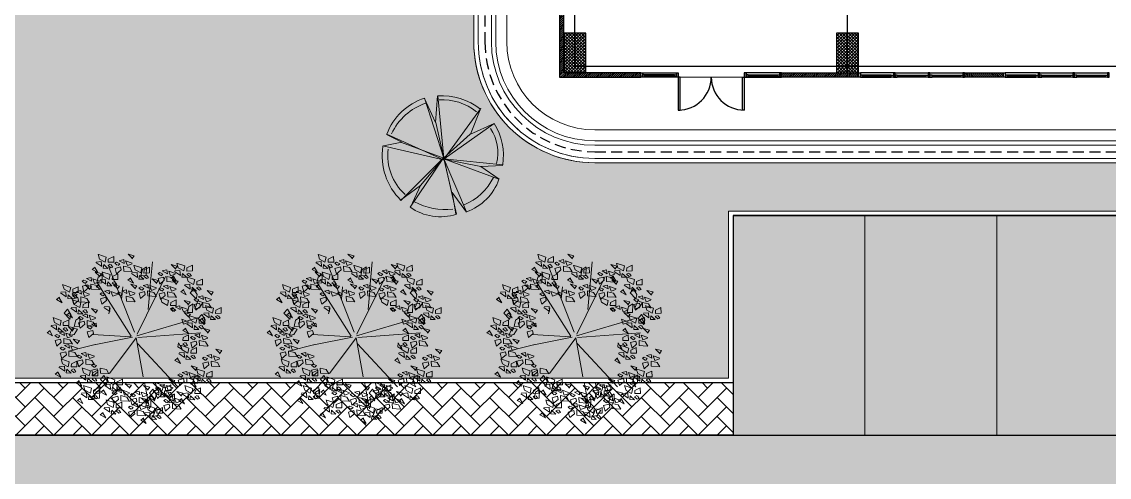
# Model space of a CAD drawing. Header units: inches. Extents: x 0 to 558, y -1 to 295.
# Drawn here: x 280.41 to 305.14, y 124.32 to 134.68 of the extents above; entities that cross this region are included whole.
import ezdxf

# ---------------------------------------------------------------- set-up
doc = ezdxf.new("R2010")
doc.units = ezdxf.units.IN
doc.header["$MEASUREMENT"] = 0
doc.linetypes.add('$0$HIDDEN', pattern=[0.375, 0.25, -0.125])
for name, color, linetype, lineweight in [('ars', 11, 'Continuous', 0), ('ARSIR', 31, 'Continuous', 5), ('ARSIR BETON', 8, 'Continuous', 5), ('DINDING2', 146, 'Continuous', 5), ('KOL', 1, 'Continuous', 30), ('lan', 7, 'Continuous', 15), ('POHON', 98, 'Continuous', 5), ('RUMPUT', 93, 'Continuous', 0), ('SANITAIR', 15, 'Continuous', 9)]:
    doc.layers.add(name, color=color, linetype=linetype, lineweight=lineweight)
doc.layers.add('as', color=1, linetype='Continuous', plot=False)
doc.layers.add('Kusen', color=30, linetype='Continuous')
doc.layers.add('LANTAI', color=57, linetype='Continuous')
pattern_1 = [(86.66969, (37.0798, 226.14725), (-0.5066041, 0.569206), [0.142875, -0.934755]), (41.66969, (37.0798, 226.14725), (-0.5066045, 0.5692064), [0.142875, -0.619125]), (131.66969, (37.0798, 226.14725), (-0.5692064, -0.5066045), [0.142875, -0.619125])]

# ---------------------------------------------------------------- blocks, each defined once
blk = doc.blocks.new('k3')
at = {"layer": 'ars'}
h = blk.add_hatch(dxfattribs=at)
h.set_pattern_fill('_USER', color=256, scale=0.05, angle=45, double=1, pattern_type=0)
h.set_pattern_definition([(45, (0, -5.05), (-0.03535534, 0.03535534), []), (135, (0, -5.05), (-0.03535534, -0.03535534), [])])
h.paths.add_polyline_path([(-0.25, -0.45), (0.25, -0.45), (0.25, 0.45), (-0.25, 0.45)])
at = {"layer": 'KOL'}
blk.add_lwpolyline([(-0.25, -0.45), (0.25, -0.45), (0.25, 0.45), (-0.25, 0.45)], close=True, dxfattribs=at)
blk = doc.blocks.new('BV 241')
at = {"layer": 'Kusen'}
for p, q in [((-0.415, 0), (-1.165, 0)), ((-1.115, 0.1), (-0.465, 0.1)), ((-0.465, 0.06), (-1.115, 0.06)), ((-0.375, 0), (0.375, 0)), ((0.325, 0.1), (-0.325, 0.1)), ((-0.325, 0.06), (0.325, 0.06)), ((1.115, 0.1), (0.465, 0.1)), ((0.465, 0.06), (1.115, 0.06)), ((0.415, 0), (1.165, 0))]:
    blk.add_line(p, q, dxfattribs=at)
for points in [[(-1.205, 0), (-1.165, 0), (-1.165, 0.1), (-1.205, 0.1)], [(-0.375, 0), (-0.415, 0), (-0.415, 0.1), (-0.375, 0.1)], [(0.415, 0), (0.375, 0), (0.375, 0.1), (0.415, 0.1)], [(1.205, 0), (1.165, 0), (1.165, 0.1), (1.205, 0.1)]]:
    blk.add_lwpolyline(points, close=True, dxfattribs=at)
for points in [[(-1.115, 0.0775), (-1.115, 0.06), (-1.165, 0.06), (-1.165, 0.1), (-1.115, 0.1), (-1.115, 0.0825), (-1.125, 0.0825), (-1.125, 0.0775), (-1.115, 0.0775)], [(-0.465, 0.0775), (-0.465, 0.06), (-0.415, 0.06), (-0.415, 0.1), (-0.465, 0.1), (-0.465, 0.0825), (-0.455, 0.0825), (-0.455, 0.0775), (-0.465, 0.0775)], [(-0.325, 0.0775), (-0.325, 0.06), (-0.375, 0.06), (-0.375, 0.1), (-0.325, 0.1), (-0.325, 0.0825), (-0.335, 0.0825), (-0.335, 0.0775), (-0.325, 0.0775)], [(0.325, 0.0775), (0.325, 0.06), (0.375, 0.06), (0.375, 0.1), (0.325, 0.1), (0.325, 0.0825), (0.335, 0.0825), (0.335, 0.0775), (0.325, 0.0775)], [(0.465, 0.0775), (0.465, 0.06), (0.415, 0.06), (0.415, 0.1), (0.465, 0.1), (0.465, 0.0825), (0.455, 0.0825), (0.455, 0.0775), (0.465, 0.0775)], [(1.115, 0.0775), (1.115, 0.06), (1.165, 0.06), (1.165, 0.1), (1.115, 0.1), (1.115, 0.0825), (1.125, 0.0825), (1.125, 0.0775), (1.115, 0.0775)]]:
    blk.add_lwpolyline(points, dxfattribs=at)
at = {"layer": 'Kusen', "color": 141}
for points in [[(-1.125, 0.0775), (-0.455, 0.0775), (-0.455, 0.0825), (-1.125, 0.0825)], [(0.335, 0.0775), (-0.335, 0.0775), (-0.335, 0.0825), (0.335, 0.0825)], [(1.125, 0.0775), (0.455, 0.0775), (0.455, 0.0825), (1.125, 0.0825)]]:
    blk.add_lwpolyline(points, close=True, dxfattribs=at)
blk = doc.blocks.new('DEN-1 BLOK 2')
at = {"layer": 'ars'}
h = blk.add_hatch(dxfattribs=at)
h.set_pattern_fill('ANSI31', color=256, scale=0.25, angle=180, style=0)
h.set_pattern_definition([(225, (-0.35, 48.305), (0.022097087, -0.022097087), [])])
h.paths.add_polyline_path([(1.5, 12.905), (-0.25, 12.905), (-0.25, -0.495), (1.5, -0.495), (1.52, -0.595), (-0.35, -0.595), (-0.35, 13.005), (1.5, 13.005)])
h = blk.add_hatch(dxfattribs=at)
h.set_pattern_fill('ANSI31', color=256, scale=0.25, angle=180, style=0)
h.set_pattern_definition([(225, (-485.678732, 382.109584), (0.0220970869, -0.0220970869), [])])
h.paths.add_polyline_path([(6.45, -0.595), (6.45, -0.495), (4.7, -0.495), (4.7, -0.595)])
h = blk.add_hatch(dxfattribs=at)
h.set_pattern_fill('ANSI31', color=256, scale=0.01, style=0)
h.set_pattern_definition([(315, (-6.06, -0.495), (-0.02245064, -0.02245064), [])])
h.paths.add_polyline_path([(8.86, -0.495), (9.74, -0.495), (9.74, -0.595), (8.86, -0.595)])
at = {"layer": 'as', "linetype": '$0$HIDDEN'}
for p, q in [((-2.05, 16.555), (-2.05, 0.205)), ((0.45, -2.295), (86.35, -2.295))]:
    blk.add_line(p, q, dxfattribs=at)
at = {"layer": 'as'}
for p, q in [((0, -0.345), (0, 15.755)), ((6.2, -0.495), (6.2, 12.755)), ((0, -0.345), (86.8, -0.345))]:
    blk.add_line(p, q, dxfattribs=at)
at = {"layer": 'as', "linetype": '$0$HIDDEN'}
blk.add_arc((0.45, 0.205), 2.5, 180, 270, dxfattribs=at)
at = {"layer": 'KOL'}
for points in [[(1.5, 12.905), (1.5, 13.005), (-0.35, 13.005), (-0.35, -0.595), (1.5, -0.595), (1.5, -0.495), (-0.25, -0.495), (-0.25, 12.905)], [(4.7, -0.495), (6.45, -0.495), (6.45, -0.595), (4.7, -0.595)], [(8.86, -0.495), (9.74, -0.495), (9.74, -0.595), (8.86, -0.595)]]:
    blk.add_lwpolyline(points, close=True, dxfattribs=at)
at = {"layer": 'Kusen'}
for p, q in [((2.26, -0.547), (1.59, -0.547)), ((1.59, -0.587), (2.26, -0.587)), ((3.94, -0.547), (4.61, -0.547)), ((4.61, -0.587), (3.94, -0.587))]:
    blk.add_line(p, q, dxfattribs=at)
for points in [[(1.54, -0.595), (1.5, -0.595), (1.5, -0.495), (1.54, -0.495)], [(1.54, -0.495), (2.31, -0.495), (2.31, -0.595), (1.54, -0.595)], [(2.35, -0.595), (2.31, -0.595), (2.31, -0.495), (2.35, -0.495)], [(2.39, -0.595), (2.35, -0.595), (2.35, -1.345), (2.39, -1.345)], [(3.81, -0.595), (3.85, -0.595), (3.85, -1.345), (3.81, -1.345)], [(3.85, -0.595), (3.89, -0.595), (3.89, -0.495), (3.85, -0.495)], [(4.66, -0.495), (3.89, -0.495), (3.89, -0.595), (4.66, -0.595)], [(4.66, -0.595), (4.7, -0.595), (4.7, -0.495), (4.66, -0.495)]]:
    blk.add_lwpolyline(points, close=True, dxfattribs=at)
for points in [[(1.59, -0.565), (1.59, -0.547), (1.54, -0.547), (1.54, -0.587), (1.59, -0.587), (1.59, -0.57), (1.58, -0.57), (1.58, -0.565), (1.59, -0.565)], [(2.26, -0.565), (2.26, -0.547), (2.31, -0.547), (2.31, -0.587), (2.26, -0.587), (2.26, -0.57), (2.27, -0.57), (2.27, -0.565), (2.26, -0.565)], [(3.94, -0.565), (3.94, -0.547), (3.89, -0.547), (3.89, -0.587), (3.94, -0.587), (3.94, -0.57), (3.93, -0.57), (3.93, -0.565), (3.94, -0.565)], [(4.61, -0.565), (4.61, -0.547), (4.66, -0.547), (4.66, -0.587), (4.61, -0.587), (4.61, -0.57), (4.62, -0.57), (4.62, -0.565), (4.61, -0.565)]]:
    blk.add_lwpolyline(points, dxfattribs=at)
at = {"layer": 'Kusen', "color": 141}
for points in [[(1.58, -0.565), (2.27, -0.565), (2.27, -0.57), (1.58, -0.57)], [(4.62, -0.565), (3.93, -0.565), (3.93, -0.57), (4.62, -0.57)]]:
    blk.add_lwpolyline(points, close=True, dxfattribs=at)
at = {"layer": 'Kusen'}
for centre, start, end in [((2.35, -0.595), 270, 0), ((3.85, -0.595), 180, 270)]:
    blk.add_arc(centre, 0.75, start, end, dxfattribs=at)
at = {"layer": 'lan'}
for p, q in [((-1.55, 12.765), (-1.55, 0.205)), ((2.35, -0.595), (3.85, -0.595)), ((0.45, -1.795), (86.35, -1.795))]:
    blk.add_line(p, q, dxfattribs=at)
blk.add_arc((0.45, 0.205), 2, 180, 270, dxfattribs=at)
blk.add_arc((0.45, 0.205), 2, 180, 270, dxfattribs=at)
at = {"layer": 'SANITAIR'}
for p, q in [((-2.3, 12.765), (-2.3, 0.205)), ((-2.2, 12.765), (-2.2, 0.205)), ((-1.9, 12.765), (-1.9, 0.205)), ((-1.8, 12.765), (-1.8, 0.205)), ((0.45, -2.045), (86.35, -2.045)), ((0.45, -2.145), (86.35, -2.145)), ((0.45, -2.445), (86.35, -2.445)), ((0.45, -2.545), (86.35, -2.545))]:
    blk.add_line(p, q, dxfattribs=at)
for radius in [2.75, 2.65, 2.35, 2.25]:
    blk.add_arc((0.45, 0.205), radius, 180, 270, dxfattribs=at)
at = {"layer": 'KOL', "rotation": 180}
for p in [(0, -0.045), (6.2, -0.045)]:
    blk.add_blockref('k3', p, dxfattribs=at)
at = {"layer": 'Kusen', "xscale": -1, "rotation": 180}
for p in [(7.655, -0.495), (10.945, -0.495)]:
    blk.add_blockref('BV 241', p, dxfattribs=at)
blk = doc.blocks.new('rrety')
for p, q in [((497.8248, 232.6161), (497.8335, 232.64)), ((497.8452, 232.6146), (497.8248, 232.6161)), ((497.8335, 232.64), (497.8515, 232.6484)), ((497.8506, 232.6457), (497.8452, 232.6146)), ((497.8677, 232.6134), (497.8875, 232.619)), ((497.8875, 232.619), (497.8874, 232.5936)), ((498.0767, 232.6219), (498.0965, 232.6275)), ((498.0822, 232.5908), (498.0767, 232.6219)), ((498.0965, 232.6275), (498.0964, 232.6021)), ((497.7802, 232.574), (497.8, 232.5795)), ((497.7857, 232.5429), (497.7802, 232.574)), ((497.8, 232.5795), (497.7999, 232.5541)), ((497.8574, 232.5587), (497.8572, 232.5786)), ((497.8592, 232.5767), (497.8853, 232.5589)), ((497.8733, 232.5824), (497.8677, 232.6134)), ((497.8874, 232.5936), (497.8733, 232.5795)), ((498.0146, 232.5768), (498.0343, 232.5823)), ((498.0201, 232.5457), (498.0146, 232.5768)), ((498.0343, 232.5823), (498.0342, 232.5569)), ((498.0964, 232.6021), (498.0822, 232.588)), ((497.7999, 232.5541), (497.7857, 232.54)), ((497.8755, 232.5409), (497.8574, 232.5587)), ((497.8853, 232.5589), (497.8755, 232.5409)), ((498.0342, 232.5569), (498.0201, 232.5429)), ((498.0607, 232.5474), (498.0605, 232.5674)), ((498.0788, 232.5296), (498.0607, 232.5474)), ((498.0625, 232.5654), (498.0886, 232.5477)), ((498.0886, 232.5477), (498.0788, 232.5296)), ((497.704, 232.4781), (497.7237, 232.4836)), ((497.7237, 232.4836), (497.7236, 232.4582)), ((497.7095, 232.447), (497.704, 232.4781)), ((497.7236, 232.4582), (497.7095, 232.4442)), ((498.2316, 232.3946), (498.2497, 232.403)), ((498.2487, 232.4004), (498.2434, 232.3693)), ((498.2179, 232.3568), (498.2376, 232.3624)), ((498.2234, 232.3257), (498.2179, 232.3568)), ((498.2229, 232.3707), (498.2316, 232.3946)), ((498.2434, 232.3693), (498.2229, 232.3707)), ((498.2376, 232.3624), (498.2375, 232.337)), ((498.2375, 232.337), (498.2234, 232.3229)), ((498.2611, 232.319), (498.2609, 232.3389)), ((498.2793, 232.3012), (498.2611, 232.319)), ((498.263, 232.337), (498.2891, 232.3192)), ((498.2891, 232.3192), (498.2793, 232.3012)), ((498.1134, 232.2834), (498.1133, 232.258)), ((497.7303, 232.2231), (497.7301, 232.243)), ((497.7484, 232.2053), (497.7303, 232.2231)), ((497.7321, 232.2411), (497.7582, 232.2233)), ((497.7582, 232.2233), (497.7484, 232.2053)), ((497.7542, 232.1564), (497.7629, 232.1803)), ((497.7629, 232.1803), (497.7809, 232.1887)), ((497.78, 232.1861), (497.7747, 232.1549)), ((497.7859, 232.2045), (497.8056, 232.2101)), ((497.7914, 232.1734), (497.7859, 232.2045)), ((497.8055, 232.1847), (497.7914, 232.1706)), ((497.8056, 232.2101), (497.8055, 232.1847)), ((497.7747, 232.1549), (497.7542, 232.1564)), ((497.7839, 232.13), (497.7837, 232.15)), ((497.7858, 232.148), (497.8119, 232.1303)), ((498.1671, 232.1678), (498.1868, 232.1734)), ((498.1726, 232.1368), (498.1671, 232.1678)), ((498.1867, 232.148), (498.1726, 232.1339)), ((498.1868, 232.1734), (498.1867, 232.148)), ((497.8021, 232.1122), (497.7839, 232.13)), ((497.8119, 232.1303), (497.8021, 232.1122)), ((498.0005, 232.1002), (498.0202, 232.1057)), ((498.006, 232.0691), (498.0005, 232.1002)), ((498.0202, 232.1057), (498.0201, 232.0803)), ((498.0201, 232.0803), (498.006, 232.0663))]:
    blk.add_line(p, q)
for points in [[(497.8543, 232.6442), (497.8529, 232.6594), (497.8343, 232.6561), (497.8543, 232.6442)], [(497.8859, 232.6614), (497.8953, 232.6733), (497.8709, 232.6805), (497.8867, 232.6641)], [(497.9248, 232.6527), (497.9394, 232.672), (497.9502, 232.652), (497.9301, 232.6412), (497.9248, 232.6527)], [(497.9924, 232.6512), (498.0003, 232.6577), (497.9875, 232.6645), (497.9805, 232.6606), (497.9897, 232.652)], [(498.0181, 232.6583), (498.0167, 232.6735), (497.998, 232.6702), (498.0181, 232.6583)], [(498.0495, 232.6549), (498.03, 232.6489), (498.024, 232.6684), (498.0503, 232.6576)], [(498.0497, 232.6755), (498.0591, 232.6874), (498.0347, 232.6946), (498.0505, 232.6782)], [(498.1513, 232.6388), (498.1607, 232.6507), (498.1364, 232.6579), (498.1521, 232.6415)], [(497.7921, 232.5963), (497.8067, 232.6156), (497.8175, 232.5956), (497.7974, 232.5848), (497.7921, 232.5963)], [(497.8409, 232.6188), (497.8218, 232.6039), (497.8165, 232.626), (497.8387, 232.6312), (497.8409, 232.6188)], [(497.8287, 232.6371), (497.8365, 232.6436), (497.8237, 232.6504), (497.8167, 232.6465), (497.826, 232.6379)], [(497.8823, 232.6095), (497.8509, 232.6129), (497.8511, 232.6334), (497.8755, 232.6262), (497.885, 232.6087)], [(497.8857, 232.6408), (497.8663, 232.6348), (497.8602, 232.6543), (497.8865, 232.6435)], [(497.9135, 232.52), (497.8706, 232.621)], [(497.8824, 232.651), (497.9136, 232.6558), (497.9187, 232.6359), (497.8933, 232.6366), (497.8796, 232.6511)], [(497.8872, 232.6198), (497.9044, 232.6306), (497.9153, 232.6134), (497.8871, 232.617)], [(497.9184, 232.6246), (497.9237, 232.6104), (497.9408, 232.6184), (497.9184, 232.6246)], [(497.9276, 232.6019), (497.9423, 232.6212), (497.953, 232.6012), (497.933, 232.5905), (497.9276, 232.6019)], [(497.9414, 232.6381), (497.9355, 232.6298), (497.9495, 232.6266), (497.9553, 232.6321), (497.9442, 232.638)], [(498.0047, 232.6329), (497.9855, 232.618), (497.9803, 232.6401), (498.0025, 232.6453), (498.0047, 232.6329)], [(498.001, 232.6104), (498.0157, 232.6297), (498.0264, 232.6097), (498.0064, 232.5989), (498.001, 232.6104)], [(498.0461, 232.6236), (498.0147, 232.627), (498.0149, 232.6475), (498.0393, 232.6403), (498.0488, 232.6228)], [(498.0941, 232.6146), (498.1019, 232.6211), (498.0892, 232.6278), (498.0822, 232.624), (498.0914, 232.6154)], [(498.1198, 232.6217), (498.1183, 232.6368), (498.0997, 232.6335), (498.1198, 232.6217)], [(498.1511, 232.6183), (498.1317, 232.6123), (498.1257, 232.6317), (498.1519, 232.621)], [(497.7532, 232.5514), (497.7626, 232.5633), (497.7382, 232.5705), (497.754, 232.5541)], [(497.7497, 232.5946), (497.7809, 232.5994), (497.786, 232.5795), (497.7606, 232.5802), (497.7468, 232.5947)], [(497.7545, 232.5634), (497.7717, 232.5742), (497.7826, 232.557), (497.7544, 232.5606)], [(497.8086, 232.5817), (497.8028, 232.5734), (497.8168, 232.5702), (497.8226, 232.5757), (497.8115, 232.5816)], [(497.8344, 232.5539), (497.8491, 232.5733), (497.8598, 232.5533), (497.8398, 232.5425), (497.8344, 232.5539)], [(497.8718, 232.5655), (497.8812, 232.5774), (497.8568, 232.5846), (497.8726, 232.5682)], [(497.8852, 232.6002), (497.9164, 232.605), (497.9215, 232.5851), (497.8961, 232.5858), (497.8824, 232.6003)], [(497.8923, 232.5999), (497.8863, 232.586), (497.9117, 232.5853), (497.8922, 232.5971)], [(497.89, 232.5691), (497.9073, 232.5799), (497.9181, 232.5627), (497.8899, 232.5662)], [(497.9212, 232.5739), (497.9265, 232.5596), (497.9436, 232.5676), (497.9212, 232.5739)], [(497.9442, 232.5873), (497.9383, 232.579), (497.9523, 232.5758), (497.9581, 232.5813), (497.947, 232.5873)], [(497.9586, 232.6087), (497.9898, 232.6135), (497.9949, 232.5936), (497.9695, 232.5943), (497.9558, 232.6088)], [(497.9634, 232.5775), (497.9807, 232.5883), (497.9915, 232.5711), (497.9634, 232.5747)], [(497.9946, 232.5823), (497.9999, 232.5681), (498.0171, 232.5761), (497.9946, 232.5823)], [(498.0094, 232.561), (498.0172, 232.5675), (498.0045, 232.5742), (497.9974, 232.5704), (498.0067, 232.5618)], [(498.0176, 232.5958), (498.0117, 232.5875), (498.0258, 232.5843), (498.0316, 232.5898), (498.0204, 232.5957)], [(498.035, 232.5681), (498.0336, 232.5832), (498.015, 232.5799), (498.035, 232.5681)], [(498.0664, 232.5647), (498.047, 232.5587), (498.0409, 232.5781), (498.0672, 232.5674)], [(498.0666, 232.5852), (498.076, 232.5971), (498.0517, 232.6044), (498.0674, 232.5879)], [(498.0699, 232.5414), (498.1036, 232.5996)], [(498.1063, 232.5962), (498.0872, 232.5813), (498.082, 232.6035), (498.1041, 232.6087), (498.1063, 232.5962)], [(498.1477, 232.5869), (498.1164, 232.5903), (498.1165, 232.6109), (498.1409, 232.6037), (498.1505, 232.5861)], [(498.1711, 232.5711), (498.1805, 232.583), (498.1561, 232.5903), (498.1719, 232.5738)], [(498.2614, 232.5542), (498.2709, 232.5661), (498.2465, 232.5733), (498.2622, 232.5569)], [(497.6959, 232.5271), (497.7038, 232.5337), (497.691, 232.5404), (497.684, 232.5366), (497.6932, 232.5279)], [(497.7216, 232.5343), (497.7202, 232.5494), (497.7016, 232.5461), (497.7216, 232.5343)], [(497.753, 232.5308), (497.7335, 232.5248), (497.7275, 232.5443), (497.7538, 232.5336)], [(497.7596, 232.5435), (497.7536, 232.5296), (497.779, 232.5289), (497.7595, 232.5407)], [(497.7857, 232.5682), (497.7909, 232.554), (497.8081, 232.562), (497.7857, 232.5682)], [(497.792, 232.5523), (497.8232, 232.5571), (497.8283, 232.5372), (497.8029, 232.5379), (497.7892, 232.5523)], [(497.7968, 232.5211), (497.8141, 232.5319), (497.8249, 232.5147), (497.7968, 232.5183)], [(497.8268, 232.5229), (497.8076, 232.508), (497.8024, 232.5301), (497.8246, 232.5353), (497.8268, 232.5229)], [(497.8145, 232.5412), (497.8224, 232.5478), (497.8096, 232.5545), (497.8026, 232.5507), (497.8118, 232.542)], [(497.8402, 232.5484), (497.8388, 232.5635), (497.8201, 232.5602), (497.8402, 232.5484)], [(497.8682, 232.5136), (497.8368, 232.517), (497.837, 232.5375), (497.8614, 232.5303), (497.8709, 232.5128)], [(497.851, 232.5394), (497.8451, 232.5311), (497.8592, 232.5279), (497.865, 232.5334), (497.8538, 232.5393)], [(497.8716, 232.5449), (497.8521, 232.5389), (497.8461, 232.5584), (497.8724, 232.5477)], [(497.8951, 232.5492), (497.8891, 232.5352), (497.9145, 232.5345), (497.8951, 232.5463)], [(497.9685, 232.5576), (497.9625, 232.5437), (497.9879, 232.543), (497.9685, 232.5548)], [(498.0216, 232.5427), (498.0025, 232.5277), (497.9973, 232.5499), (498.0194, 232.5551), (498.0216, 232.5427)], [(498.063, 232.5333), (498.0317, 232.5367), (498.0318, 232.5573), (498.0562, 232.5501), (498.0657, 232.5325)], [(498.1261, 232.5286), (498.107, 232.5136), (498.1017, 232.5358), (498.1239, 232.541), (498.1261, 232.5286)], [(498.1139, 232.5469), (498.1217, 232.5534), (498.1089, 232.5601), (498.1019, 232.5563), (498.1111, 232.5477)], [(498.1055, 232.5201), (498.1202, 232.5395), (498.1309, 232.5194), (498.1109, 232.5087), (498.1055, 232.5201)], [(498.1395, 232.554), (498.1381, 232.5691), (498.1195, 232.5658), (498.1395, 232.554)], [(498.1675, 232.5192), (498.1361, 232.5226), (498.1363, 232.5432), (498.1607, 232.536), (498.1702, 232.5184)], [(498.1709, 232.5506), (498.1515, 232.5446), (498.1454, 232.564), (498.1717, 232.5533)], [(498.2042, 232.53), (498.212, 232.5365), (498.1993, 232.5432), (498.1923, 232.5394), (498.2015, 232.5308)], [(498.2299, 232.5371), (498.2285, 232.5522), (498.2098, 232.5489), (498.2299, 232.5371)], [(498.2613, 232.5337), (498.2418, 232.5277), (498.2358, 232.5471), (498.2621, 232.5364)], [(497.7082, 232.5088), (497.6891, 232.4939), (497.6838, 232.516), (497.706, 232.5212), (497.7082, 232.5088)], [(497.7221, 232.4752), (497.7315, 232.4872), (497.7072, 232.4944), (497.7229, 232.4779)], [(497.7158, 232.4818), (497.747, 232.4866), (497.7521, 232.4667), (497.7267, 232.4674), (497.713, 232.4818)], [(497.7496, 232.4995), (497.7182, 232.5029), (497.7184, 232.5234), (497.7428, 232.5162), (497.7523, 232.4987)], [(497.7582, 232.4834), (497.7728, 232.5028), (497.7836, 232.4828), (497.7635, 232.472), (497.7582, 232.4834)], [(497.9754, 232.3753), (497.7793, 232.51)], [(497.8019, 232.5012), (497.7959, 232.4873), (497.8213, 232.4866), (497.8019, 232.4984)], [(497.828, 232.5259), (497.8333, 232.5117), (497.8505, 232.5197), (497.828, 232.5259)], [(497.9846, 232.3539), (497.9233, 232.5008)], [(497.9846, 232.3539), (498.0582, 232.5161)], [(498.0631, 232.5184), (498.0943, 232.5232), (498.0994, 232.5033), (498.074, 232.504), (498.0603, 232.5185)], [(498.1221, 232.5056), (498.1162, 232.4972), (498.1302, 232.494), (498.136, 232.4995), (498.1249, 232.5055)], [(498.128, 232.4959), (498.1592, 232.5007), (498.1644, 232.4808), (498.139, 232.4815), (498.1252, 232.4959)], [(498.1705, 232.4975), (498.1851, 232.5169), (498.1959, 232.4969), (498.1758, 232.4861), (498.1705, 232.4975)], [(498.187, 232.483), (498.1811, 232.4747), (498.1952, 232.4715), (498.201, 232.477), (498.1898, 232.4829)], [(498.2165, 232.5116), (498.1973, 232.4967), (498.1921, 232.5188), (498.2142, 232.5241), (498.2165, 232.5116)], [(498.2015, 232.4789), (498.2327, 232.4837), (498.2378, 232.4639), (498.2124, 232.4645), (498.1986, 232.479)], [(498.2579, 232.5023), (498.2265, 232.5057), (498.2267, 232.5263), (498.251, 232.519), (498.2606, 232.5015)], [(498.2439, 232.4806), (498.2585, 232.5), (498.2693, 232.4799), (498.2492, 232.4692), (498.2439, 232.4806)], [(497.6771, 232.4327), (497.658, 232.4177), (497.6528, 232.4399), (497.6749, 232.4451), (497.6771, 232.4327)], [(497.6649, 232.451), (497.6727, 232.4575), (497.66, 232.4642), (497.653, 232.4604), (497.6622, 232.4518)], [(497.6906, 232.4581), (497.6891, 232.4732), (497.6705, 232.4699), (497.6906, 232.4581)], [(497.7185, 232.4234), (497.6872, 232.4268), (497.6873, 232.4473), (497.7117, 232.4401), (497.7213, 232.4226)], [(497.7219, 232.4547), (497.7025, 232.4487), (497.6965, 232.4681), (497.7227, 232.4574)], [(497.7206, 232.4506), (497.7378, 232.4614), (497.7487, 232.4442), (497.7205, 232.4478)], [(497.7518, 232.4554), (497.7571, 232.4412), (497.7742, 232.4492), (497.7518, 232.4554)], [(497.7748, 232.4689), (497.7689, 232.4606), (497.7829, 232.4574), (497.7887, 232.4629), (497.7776, 232.4688)], [(498.1329, 232.4647), (498.1501, 232.4755), (498.1609, 232.4583), (498.1328, 232.4619)], [(498.1403, 232.4159), (498.2384, 232.4649)], [(498.1641, 232.4695), (498.1693, 232.4553), (498.1865, 232.4633), (498.1641, 232.4695)], [(498.2063, 232.4478), (498.2235, 232.4586), (498.2343, 232.4414), (498.2062, 232.445)], [(498.2375, 232.4526), (498.2427, 232.4383), (498.2599, 232.4463), (498.2375, 232.4526)], [(498.2604, 232.4661), (498.2546, 232.4578), (498.2686, 232.4546), (498.2744, 232.4601), (498.2633, 232.466)], [(498.2749, 232.4355), (498.2896, 232.4549), (498.3003, 232.4348), (498.2803, 232.4241), (498.2749, 232.4355)], [(497.6339, 232.3943), (497.6651, 232.3991), (497.6702, 232.3793), (497.6448, 232.3799), (497.6311, 232.3944)], [(497.6763, 232.396), (497.691, 232.4154), (497.7017, 232.3953), (497.6817, 232.3846), (497.6763, 232.396)], [(497.7257, 232.4307), (497.7197, 232.4168), (497.7451, 232.4161), (497.7256, 232.4279)], [(497.804, 232.3963), (497.8134, 232.4082), (497.7891, 232.4154), (497.8048, 232.399)], [(497.9999, 232.3539), (498.144, 232.4182)], [(498.2114, 232.4279), (498.2054, 232.414), (498.2308, 232.4133), (498.2113, 232.4251)], [(498.2325, 232.4338), (498.2637, 232.4386), (498.2688, 232.4187), (498.2434, 232.4194), (498.2297, 232.4339)], [(498.2373, 232.4027), (498.2546, 232.4135), (498.2654, 232.3963), (498.2373, 232.3998)], [(498.2685, 232.4075), (498.2738, 232.3932), (498.291, 232.4012), (498.2685, 232.4075)], [(498.2976, 232.382), (498.2962, 232.3971), (498.2776, 232.3938), (498.2976, 232.382)], [(498.2915, 232.4209), (498.2856, 232.4126), (498.2997, 232.4094), (498.3055, 232.4149), (498.2943, 232.4209)], [(498.3292, 232.3991), (498.3386, 232.411), (498.3143, 232.4182), (498.33, 232.4018)], [(497.6387, 232.3632), (497.6559, 232.374), (497.6668, 232.3568), (497.6386, 232.3604)], [(497.6699, 232.368), (497.6752, 232.3537), (497.6923, 232.3617), (497.6699, 232.368)], [(497.6929, 232.3815), (497.687, 232.3732), (497.701, 232.37), (497.7068, 232.3754), (497.6957, 232.3814)], [(497.759, 232.3537), (497.7399, 232.3388), (497.7347, 232.3609), (497.7568, 232.3661), (497.759, 232.3537)], [(497.7468, 232.372), (497.7546, 232.3785), (497.7419, 232.3853), (497.7348, 232.3814), (497.7441, 232.3728)], [(497.7724, 232.3791), (497.771, 232.3943), (497.7524, 232.391), (497.7724, 232.3791)], [(497.8004, 232.3444), (497.769, 232.3478), (497.7692, 232.3683), (497.7936, 232.3611), (497.8031, 232.3436)], [(497.8038, 232.3757), (497.7844, 232.3697), (497.7783, 232.3892), (497.8046, 232.3784)], [(497.8148, 232.3368), (497.8134, 232.352), (497.7949, 232.3598), (497.8148, 232.3368)], [(498.0061, 232.3539), (498.1593, 232.3784)], [(498.1563, 232.3735), (498.171, 232.3928), (498.1817, 232.3728), (498.1617, 232.362), (498.1563, 232.3735)], [(498.1729, 232.3589), (498.167, 232.3506), (498.1811, 232.3474), (498.1869, 232.3529), (498.1757, 232.3588)], [(498.1987, 232.3453), (498.2133, 232.3646), (498.2241, 232.3446), (498.204, 232.3338), (498.1987, 232.3453)], [(498.2424, 232.3828), (498.2364, 232.3688), (498.2618, 232.3681), (498.2424, 232.38)], [(498.2842, 232.3565), (498.2651, 232.3416), (498.2599, 232.3637), (498.282, 232.3689), (498.2842, 232.3565)], [(498.272, 232.3749), (498.2798, 232.3814), (498.2671, 232.3881), (498.26, 232.3843), (498.2693, 232.3757)], [(498.3256, 232.3472), (498.2943, 232.3506), (498.2944, 232.3711), (498.3188, 232.3639), (498.3283, 232.3464)], [(498.329, 232.3786), (498.3096, 232.3725), (498.3036, 232.392), (498.3298, 232.3813)], [(497.6438, 232.3433), (497.6378, 232.3293), (497.6632, 232.3287), (497.6437, 232.3405)], [(497.6988, 232.3238), (497.73, 232.3286), (497.7352, 232.3088), (497.7098, 232.3094), (497.696, 232.3239)], [(497.9785, 232.3508), (497.7363, 232.2773)], [(497.7413, 232.3255), (497.7559, 232.3449), (497.7667, 232.3248), (497.7466, 232.3141), (497.7413, 232.3255)], [(497.7578, 232.311), (497.7519, 232.3027), (497.766, 232.2995), (497.7718, 232.3049), (497.7606, 232.3109)], [(497.9846, 232.3447), (497.7609, 232.2222)], [(497.8014, 232.3114), (497.7822, 232.2965), (497.777, 232.3186), (497.7992, 232.3238), (497.8014, 232.3114)], [(497.7891, 232.3297), (497.7969, 232.3362), (497.7842, 232.3429), (497.7772, 232.3391), (497.7864, 232.3305)], [(497.9846, 232.3386), (497.9233, 232.0875)], [(497.9969, 232.3324), (498.1532, 232.0998)], [(498.0061, 232.3508), (498.1838, 232.1733)], [(498.1499, 232.3454), (498.1552, 232.3312), (498.1724, 232.3392), (498.1499, 232.3454)], [(498.1563, 232.3436), (498.1875, 232.3484), (498.1926, 232.3285), (498.1672, 232.3292), (498.1535, 232.3437)], [(498.1611, 232.3124), (498.1783, 232.3232), (498.1892, 232.306), (498.161, 232.3096)], [(498.1923, 232.3172), (498.1976, 232.303), (498.2147, 232.311), (498.1923, 232.3172)], [(498.2153, 232.3307), (498.2094, 232.3224), (498.2234, 232.3192), (498.2292, 232.3247), (498.2181, 232.3306)], [(498.2355, 232.2945), (498.2341, 232.3097), (498.2155, 232.3064), (498.2355, 232.2945)], [(498.2671, 232.3117), (498.2765, 232.3236), (498.2521, 232.3308), (498.2679, 232.3144)], [(497.7088, 232.2728), (497.7027, 232.2588), (497.7281, 232.2582), (497.7087, 232.27)], [(497.7037, 232.2927), (497.7209, 232.3035), (497.7317, 232.2863), (497.7036, 232.2899)], [(497.7349, 232.2975), (497.7401, 232.2832), (497.7573, 232.2912), (497.7349, 232.2975)], [(497.7668, 232.2551), (497.7654, 232.2702), (497.7467, 232.2669), (497.7668, 232.2551)], [(497.7982, 232.2516), (497.7787, 232.2456), (497.7727, 232.2651), (497.799, 232.2544)], [(497.7984, 232.2722), (497.8078, 232.2841), (497.7834, 232.2913), (497.7992, 232.2749)], [(498.137, 232.2601), (498.1176, 232.2541), (498.1115, 232.2735), (498.1378, 232.2628)], [(498.1662, 232.2925), (498.1602, 232.2786), (498.1856, 232.2779), (498.1661, 232.2897)], [(498.2221, 232.2691), (498.203, 232.2542), (498.1977, 232.2763), (498.2199, 232.2815), (498.2221, 232.2691)], [(498.2099, 232.2874), (498.2177, 232.2939), (498.2049, 232.3006), (498.1979, 232.2968), (498.2072, 232.2882)], [(498.2635, 232.2598), (498.2321, 232.2632), (498.2323, 232.2837), (498.2567, 232.2765), (498.2662, 232.259)], [(498.2669, 232.2911), (498.2475, 232.2851), (498.2414, 232.3046), (498.2677, 232.2938)], [(498.2439, 232.2578), (498.2585, 232.2772), (498.2693, 232.2571), (498.2492, 232.2464), (498.2439, 232.2578)], [(498.3207, 232.2609), (498.3302, 232.2728), (498.3058, 232.28), (498.3215, 232.2636)], [(497.7419, 232.2186), (497.7513, 232.2305), (497.7269, 232.2377), (497.7427, 232.2213)], [(497.7534, 232.2296), (497.7342, 232.2147), (497.729, 232.2368), (497.7512, 232.242), (497.7534, 232.2296)], [(497.7411, 232.2479), (497.7489, 232.2545), (497.7362, 232.2612), (497.7292, 232.2574), (497.7384, 232.2487)], [(497.7948, 232.2203), (497.7634, 232.2237), (497.7636, 232.2442), (497.788, 232.237), (497.7975, 232.2195)], [(497.7991, 232.2277), (497.7931, 232.2137), (497.8185, 232.213), (497.799, 232.2248)], [(497.794, 232.2476), (497.8112, 232.2584), (497.8221, 232.2412), (497.7939, 232.2447)], [(497.9718, 232.1588), (497.9626, 232.2322)], [(498.1338, 232.2324), (498.1484, 232.2518), (498.1592, 232.2318), (498.1391, 232.221), (498.1338, 232.2324)], [(498.2015, 232.2562), (498.2327, 232.261), (498.2378, 232.2411), (498.2124, 232.2418), (498.1986, 232.2562)], [(498.2063, 232.225), (498.2235, 232.2358), (498.2343, 232.2186), (498.2062, 232.2222)], [(498.2375, 232.2298), (498.2427, 232.2155), (498.2599, 232.2235), (498.2375, 232.2298)], [(498.2758, 232.2183), (498.2566, 232.2034), (498.2514, 232.2255), (498.2735, 232.2308), (498.2758, 232.2183)], [(498.2635, 232.2367), (498.2713, 232.2432), (498.2586, 232.2499), (498.2516, 232.2461), (498.2608, 232.2375)], [(498.2604, 232.2433), (498.2546, 232.235), (498.2686, 232.2318), (498.2744, 232.2373), (498.2633, 232.2432)], [(498.2892, 232.2438), (498.2878, 232.2589), (498.2691, 232.2556), (498.2892, 232.2438)], [(498.3172, 232.209), (498.2858, 232.2124), (498.286, 232.233), (498.3103, 232.2257), (498.3199, 232.2082)], [(498.3206, 232.2404), (498.3011, 232.2344), (498.2951, 232.2538), (498.3214, 232.2431)], [(497.6969, 232.176), (497.6778, 232.1611), (497.6725, 232.1832), (497.6947, 232.1884), (497.6969, 232.176)], [(497.6847, 232.1944), (497.6925, 232.2009), (497.6797, 232.2076), (497.6727, 232.2038), (497.6819, 232.1952)], [(497.7103, 232.2015), (497.7089, 232.2166), (497.6903, 232.2133), (497.7103, 232.2015)], [(497.7383, 232.1667), (497.7069, 232.1701), (497.7071, 232.1907), (497.7315, 232.1834), (497.741, 232.1659)], [(497.7417, 232.1981), (497.7223, 232.1921), (497.7162, 232.2115), (497.7425, 232.2008)], [(497.761, 232.1732), (497.7757, 232.1926), (497.7864, 232.1725), (497.7664, 232.1618), (497.761, 232.1732)], [(497.8104, 232.1797), (497.8044, 232.1658), (497.8298, 232.1651), (497.8103, 232.1769)], [(497.8053, 232.1996), (497.8225, 232.2104), (497.8334, 232.1932), (497.8052, 232.1968)], [(497.8365, 232.2044), (497.8418, 232.1902), (497.8589, 232.1982), (497.8365, 232.2044)], [(497.8595, 232.2179), (497.8536, 232.2096), (497.8676, 232.2064), (497.8734, 232.2119), (497.8623, 232.2178)], [(497.8804, 232.1845), (497.8613, 232.1696), (497.8561, 232.1917), (497.8782, 232.1969), (497.8804, 232.1845)], [(497.8682, 232.2028), (497.876, 232.2093), (497.8633, 232.216), (497.8563, 232.2122), (497.8655, 232.2036)], [(497.9219, 232.1752), (497.8905, 232.1786), (497.8907, 232.1991), (497.915, 232.1919), (497.9246, 232.1744)], [(497.9079, 232.1619), (497.9225, 232.1813), (497.9333, 232.1613), (497.9132, 232.1505), (497.9079, 232.1619)], [(497.9445, 232.1744), (497.9757, 232.1792), (497.9808, 232.1593), (497.9554, 232.16), (497.9417, 232.1744)], [(497.9869, 232.176), (498.0016, 232.1954), (498.0123, 232.1754), (497.9923, 232.1646), (497.9869, 232.176)], [(498.0236, 232.2138), (498.0548, 232.2186), (498.0599, 232.1988), (498.0345, 232.1994), (498.0207, 232.2139)], [(498.0284, 232.1827), (498.0456, 232.1935), (498.0564, 232.1763), (498.0283, 232.1799)], [(498.0596, 232.1875), (498.0648, 232.1732), (498.082, 232.1812), (498.0596, 232.1875)], [(498.076, 232.2139), (498.0821, 232.1649)], [(498.0825, 232.201), (498.0767, 232.1927), (498.0907, 232.1895), (498.0965, 232.195), (498.0854, 232.2009)], [(498.1013, 232.1797), (498.0952, 232.1658), (498.1206, 232.1651), (498.1012, 232.1769)], [(498.0961, 232.1996), (498.1134, 232.2104), (498.1242, 232.1932), (498.0961, 232.1968)], [(498.1273, 232.2044), (498.1326, 232.1902), (498.1498, 232.1982), (498.1273, 232.2044)], [(498.1503, 232.2179), (498.1444, 232.2096), (498.1585, 232.2064), (498.1643, 232.2119), (498.1531, 232.2178)], [(498.1767, 232.1763), (498.1862, 232.1882), (498.1618, 232.1954), (498.1775, 232.179)], [(498.1732, 232.1969), (498.2044, 232.2017), (498.2095, 232.1818), (498.1841, 232.1825), (498.1704, 232.197)], [(498.2114, 232.2051), (498.2054, 232.1912), (498.2308, 232.1905), (498.2113, 232.2023)], [(498.2156, 232.1986), (498.2303, 232.218), (498.241, 232.1979), (498.221, 232.1872), (498.2156, 232.1986)], [(498.2322, 232.1841), (498.2263, 232.1757), (498.2404, 232.1725), (498.2462, 232.178), (498.235, 232.184)], [(497.7186, 232.1715), (497.7498, 232.1763), (497.7549, 232.1565), (497.7295, 232.1571), (497.7158, 232.1716)], [(497.7234, 232.1404), (497.7407, 232.1512), (497.7515, 232.134), (497.7233, 232.1376)], [(497.7546, 232.1452), (497.7599, 232.1309), (497.777, 232.1389), (497.7546, 232.1452)], [(497.7776, 232.1587), (497.7717, 232.1504), (497.7857, 232.1472), (497.7915, 232.1527), (497.7804, 232.1586)], [(497.8407, 232.1227), (497.8501, 232.1346), (497.8258, 232.1418), (497.8415, 232.1254)], [(497.8654, 232.1603), (497.8966, 232.1651), (497.9018, 232.1452), (497.8764, 232.1459), (497.8626, 232.1603)], [(497.8702, 232.1291), (497.8875, 232.1399), (497.8983, 232.1227), (497.8702, 232.1263)], [(497.9015, 232.1339), (497.9067, 232.1197), (497.9239, 232.1277), (497.9015, 232.1339)], [(497.9244, 232.1474), (497.9185, 232.1391), (497.9326, 232.1359), (497.9384, 232.1414), (497.9272, 232.1473)], [(497.9493, 232.1432), (497.9666, 232.154), (497.9774, 232.1368), (497.9492, 232.1404)], [(497.9723, 232.161), (497.9877, 232.0416)], [(497.9805, 232.148), (497.9858, 232.1338), (498.0029, 232.1418), (497.9805, 232.148)], [(498.0035, 232.1615), (497.9976, 232.1532), (498.0116, 232.15), (498.0174, 232.1555), (498.0063, 232.1614)], [(498.0335, 232.1628), (498.0275, 232.1489), (498.0529, 232.1482), (498.0334, 232.16)], [(498.0581, 232.1227), (498.0676, 232.1346), (498.0432, 232.1418), (498.0589, 232.1254)], [(498.1317, 232.1337), (498.1126, 232.1188), (498.1074, 232.1409), (498.1295, 232.1461), (498.1317, 232.1337)], [(498.1195, 232.1521), (498.1273, 232.1586), (498.1146, 232.1653), (498.1076, 232.1615), (498.1168, 232.1529)], [(498.1452, 232.1592), (498.1437, 232.1743), (498.1251, 232.171), (498.1452, 232.1592)], [(498.1732, 232.1244), (498.1418, 232.1278), (498.142, 232.1484), (498.1663, 232.1411), (498.1759, 232.1236)], [(498.1765, 232.1558), (498.1571, 232.1498), (498.1511, 232.1692), (498.1773, 232.1585)], [(498.1831, 232.1459), (498.1771, 232.1319), (498.2025, 232.1312), (498.1831, 232.1431)], [(498.178, 232.1658), (498.1953, 232.1766), (498.2061, 232.1594), (498.178, 232.1629)], [(498.2092, 232.1706), (498.2145, 232.1563), (498.2317, 232.1643), (498.2092, 232.1706)], [(497.7285, 232.1205), (497.7225, 232.1066), (497.7479, 232.1059), (497.7285, 232.1177)], [(497.7957, 232.0801), (497.7766, 232.0652), (497.7714, 232.0874), (497.7935, 232.0926), (497.7957, 232.0801)], [(497.7835, 232.0985), (497.7913, 232.105), (497.7786, 232.1117), (497.7715, 232.1079), (497.7808, 232.0993)], [(497.8091, 232.1056), (497.8077, 232.1207), (497.7891, 232.1174), (497.8091, 232.1056)], [(497.8371, 232.0708), (497.8058, 232.0742), (497.8059, 232.0948), (497.8303, 232.0876), (497.8398, 232.07)], [(497.8405, 232.1022), (497.8211, 232.0962), (497.8151, 232.1156), (497.8413, 232.1049)], [(497.8754, 232.1092), (497.8693, 232.0953), (497.8947, 232.0946), (497.8753, 232.1064)], [(497.8915, 232.0776), (497.901, 232.0895), (497.8766, 232.0967), (497.8923, 232.0803)], [(497.8824, 232.101), (497.9136, 232.1058), (497.9187, 232.086), (497.8933, 232.0866), (497.8796, 232.1011)], [(497.9248, 232.1027), (497.9394, 232.1221), (497.9502, 232.102), (497.9301, 232.0913), (497.9248, 232.1027)], [(497.9544, 232.1233), (497.9484, 232.1094), (497.9738, 232.1087), (497.9543, 232.1205)], [(498.0132, 232.0801), (497.994, 232.0652), (497.9888, 232.0874), (498.0109, 232.0926), (498.0132, 232.0801)], [(498.0009, 232.0985), (498.0087, 232.105), (497.996, 232.1117), (497.989, 232.1079), (497.9982, 232.0993)], [(498.0266, 232.1056), (498.0252, 232.1207), (498.0065, 232.1174), (498.0266, 232.1056)], [(498.0546, 232.0708), (498.0232, 232.0742), (498.0234, 232.0948), (498.0477, 232.0876), (498.0573, 232.07)], [(498.058, 232.1022), (498.0385, 232.0962), (498.0325, 232.1156), (498.0588, 232.1049)], [(498.0603, 232.0982), (498.0915, 232.103), (498.0966, 232.0831), (498.0712, 232.0838), (498.0575, 232.0983)], [(498.1027, 232.0999), (498.1173, 232.1193), (498.1281, 232.0992), (498.108, 232.0885), (498.1027, 232.0999)], [(498.1506, 232.0872), (498.1584, 232.0937), (498.1456, 232.1004), (498.1386, 232.0966), (498.1479, 232.088)], [(498.1762, 232.0943), (498.1748, 232.1094), (498.1562, 232.1061), (498.1762, 232.0943)], [(498.2076, 232.0909), (498.1882, 232.0849), (498.1821, 232.1043), (498.2084, 232.0936)], [(498.2078, 232.1114), (498.2172, 232.1233), (498.1928, 232.1306), (498.2086, 232.1141)], [(497.8466, 232.035), (497.8274, 232.0201), (497.8222, 232.0422), (497.8443, 232.0474), (497.8466, 232.035)], [(497.8343, 232.0533), (497.8421, 232.0599), (497.8294, 232.0666), (497.8224, 232.0628), (497.8316, 232.0542)], [(497.86, 232.0605), (497.8586, 232.0756), (497.8399, 232.0723), (497.86, 232.0605)], [(497.888, 232.0257), (497.8566, 232.0291), (497.8568, 232.0496), (497.8811, 232.0424), (497.8907, 232.0249)], [(497.8914, 232.0571), (497.8719, 232.051), (497.8659, 232.0705), (497.8922, 232.0598)], [(497.8923, 232.05), (497.8863, 232.036), (497.9117, 232.0354), (497.8922, 232.0472)], [(497.8872, 232.0699), (497.9044, 232.0807), (497.9153, 232.0635), (497.8871, 232.0671)], [(497.9184, 232.0747), (497.9237, 232.0604), (497.9408, 232.0684), (497.9184, 232.0747)], [(497.9414, 232.0882), (497.9355, 232.0799), (497.9495, 232.0767), (497.9553, 232.0821), (497.9442, 232.0881)], [(498.0702, 232.0472), (498.0642, 232.0332), (498.0896, 232.0325), (498.0701, 232.0444)], [(498.0651, 232.0671), (498.0823, 232.0779), (498.0932, 232.0607), (498.065, 232.0642)], [(498.0963, 232.0719), (498.1015, 232.0576), (498.1187, 232.0656), (498.0963, 232.0719)], [(498.1192, 232.0853), (498.1134, 232.077), (498.1274, 232.0738), (498.1332, 232.0793), (498.1221, 232.0853)], [(498.1628, 232.0689), (498.1437, 232.0539), (498.1384, 232.0761), (498.1606, 232.0813), (498.1628, 232.0689)], [(498.2042, 232.0595), (498.1728, 232.063), (498.173, 232.0835), (498.1974, 232.0763), (498.2069, 232.0587)]]:
    blk.add_lwpolyline(points)
blk = doc.blocks.new('D00088C')
for p, q in [((-0.0013, -0.0094), (-0.1437, 0.4512)), ((-0.1152, 0.2615), (-0.1398, 0.4513)), ((-0.2342, 0.4212), (-0.1152, 0.2615)), ((-0.2303, 0.4213), (-0.0013, -0.0094)), ((0.2305, 0.3971), (0.0063, 0.0027)), ((0.0063, 0.0027), (0.303, 0.3553)), ((0.2266, 0.397), (0.1472, 0.2403)), ((0.1472, 0.2403), (0.3033, 0.3575)), ((-0.1152, 0.2612), (-0.0014, -0.0054)), ((0.0023, 0.0066), (-0.4996, 0.0423)), ((-0.496, -0.0575), (0.0023, 0.0066)), ((-0.3618, -0.0303), (-0.4945, 0.0417)), ((0.3075, -0.0277), (0.0024, 0.0026)), ((0.4778, 0.0264), (0.0025, -0.0014)), ((0.4784, 0.0248), (0.3087, -0.0294)), ((-0.4961, -0.0535), (-0.3618, -0.0303)), ((-0.3629, -0.0277), (0.0026, -0.0053)), ((0.0026, -0.0053), (-0.2884, -0.4252)), ((-0.192, -0.4744), (0.0026, -0.0053)), ((-0.1451, -0.264), (0.0026, -0.0053)), ((0.1495, -0.2553), (-0.0014, -0.0054)), ((0.3099, -0.3943), (0.0064, -0.0013)), ((0.0064, -0.0013), (0.169, -0.4733)), ((0.3087, -0.0294), (0.4741, -0.089)), ((-0.1457, -0.2629), (-0.2885, -0.4212)), ((-0.1959, -0.4745), (-0.1457, -0.2629))]:
    blk.add_line(p, q)
at = {"flags": 128}
blk.add_lwpolyline([(0.1453, 0.2437), (0.0025, -0.0014), (0.4729, -0.0927, -0.179693), (0.3099, -0.3943), (0.1517, -0.2555), (0.1692, -0.4812)], format="xyb", dxfattribs=at)
for centre, radius, start, end in [((-0.0088, 0.063), 0.411, 54.38421, 109.16738), ((0.0045, -0.0301), 0.5088, 117.48632, 171.44836), ((-0.022, -0.0267), 0.4368, 115.9305, 169.2592), ((-0.018, -0.1342), 0.5445, 67.36302, 101.07982), ((0.0516, 0.0107), 0.4265, 2.11272, 53.88875), ((-0.0182, -0.0451), 0.4539, 8.9188, 50.83842), ((-0.0137, -0.0277), 0.4832, 183.5353, 235.35442), ((0.0103, -0.0052), 0.475, 188.14491, 233.91105), ((0.0637, -0.0721), 0.358, 309.79092, 357.1215), ((-0.013, 0.0189), 0.5247, 250.05801, 290.29527), ((-0.0193, -0.0383), 0.4358, 249.36854, 292.0705)]:
    blk.add_arc(centre, radius, start, end)

msp = doc.modelspace()

# ---------------------------------------------------------------- hatches: boundary and pattern name
at = {"layer": 'ARSIR'}
h = msp.add_hatch(dxfattribs=at)
h.set_pattern_fill('AR-HBONE', color=256, scale=0.1, style=0)
h.set_pattern_definition([(48.3303, (269.9467, 118.0756), (-0.0328619, 0.5647301), [1.2, -0.4]), (138.3303, (270.2126, 118.37438), (-0.0328619, 0.5647301), [1.2, -0.4])])
edge = h.paths.add_edge_path()
edge.add_line((395.42, 171.6524), (394.22, 171.6524))
edge.add_line((394.22, 171.6524), (394.22, 133.2715))
edge.add_arc((380.22, 133.2715), 14, 270, 360, ccw=False)
edge.add_line((380.22, 119.2715), (283.2125, 119.2715))
edge.add_line((283.2125, 119.2715), (283.2125, 118.0715))
edge.add_line((283.2125, 118.0715), (380.22, 118.0715))
edge.add_arc((380.22, 133.2715), 15.2, 270, 360)
edge.add_line((395.42, 133.2715), (395.42, 171.6524))
h = msp.add_hatch(dxfattribs=at)
h.set_pattern_fill('HEX', color=256, scale=0.05, style=0)
h.set_pattern_definition([(0, (146.7698, 226.14725), (0, 0.274963), [0.15875, -0.3175]), (120, (146.7698, 226.14725), (-0.23812494, -0.1374815), [0.15875, -0.3175]), (60, (146.92855, 226.14725), (-0.23812494, 0.1374815), [0.15875, -0.3175])])
h.paths.add_polyline_path([(337.5373, 128.9715), (337.5373, 125.2715), (370.1722, 125.2715), (370.1722, 130.2715), (340.1722, 130.2715), (340.1722, 131.4715), (332.5823, 131.4715), (332.5823, 130.2715), (296.5823, 130.2715), (296.5823, 125.2715), (335.2373, 125.2715), (335.2373, 128.9715)])
h = msp.add_hatch(dxfattribs=at)
h.set_pattern_fill('AR-HBONE', color=256, scale=0.003, style=0)
h.set_pattern_definition([(45, (114.7456, -0.16863), (4e-17, 0.4310523), [0.9144, -0.3048]), (135, (114.9611, 0.0469), (4e-17, 0.4310523), [0.9144, -0.3048])])
h.paths.add_polyline_path([(296.5823, 125.2715), (262.4822, 125.2715), (262.4822, 126.4716), (296.5823, 126.4716)])
at = {"layer": 'ARSIR BETON'}
h = msp.add_hatch(dxfattribs=at)
h.set_pattern_fill('AR-HBONE', color=256, scale=0.004, style=0)
h.set_pattern_definition([(45, (37.0798, 226.14725), (6e-17, 0.5747364), [1.2192, -0.4064]), (135, (37.36716, 226.4346), (6e-17, 0.5747364), [1.2192, -0.4064])])
edge = h.paths.add_edge_path()
edge.add_arc((191.2828, 190.0679), 14, 90, 180)
edge.add_line((177.2828, 190.0679), (177.2828, 133.2715))
edge.add_arc((191.2827, 133.2715), 14, 179.99992, 263.11919)
edge.add_line((189.6055, 119.3724), (189.6055, 112.3227))
edge.add_line((189.6055, 112.3227), (189.7055, 112.3227))
edge.add_line((189.7055, 112.3227), (189.7055, 112.2227))
edge.add_line((189.7055, 112.2227), (201.7055, 112.2227))
edge.add_line((201.7055, 112.2227), (201.7055, 119.2715))
edge.add_line((201.7055, 119.2715), (380.22, 119.2715))
edge.add_arc((380.22, 133.2715), 14, 270, 360)
edge.add_line((394.22, 133.2715), (394.22, 186.8365))
edge.add_arc((380.07, 186.8365), 14.15, 0.00002, 89.99998)
edge.add_line((380.07, 200.9865), (288.3873, 200.9865))
edge.add_arc((288.3873, 203.9865), 3, 180, 270, ccw=False)
edge.add_line((285.3873, 203.9865), (285.3986, 204.9823))
edge.add_line((285.3986, 204.9823), (271.3873, 205.1475))
edge.add_line((271.3873, 205.1475), (271.3873, 204.9086))
edge.add_arc((270.5466, 204.9086), 0.8408, 270, 359.99999, ccw=False)
edge.add_line((270.5466, 204.0679), (191.2828, 204.0679))
edge = h.paths.add_edge_path()
edge.add_line((191.2672, 197.9562), (265.7566, 197.9585))
edge.add_arc((265.7568, 189.203), 8.7555, 41.343, 90.00169, ccw=False)
edge.add_line((272.3302, 194.9865), (332.5823, 194.9865))
edge.add_line((332.5823, 194.9865), (332.5823, 191.8715))
edge.add_line((332.5823, 191.8715), (340.1822, 191.8715))
edge.add_line((340.1822, 191.8715), (340.1822, 194.9865))
edge.add_line((340.1822, 194.9865), (380.07, 194.9865))
edge.add_arc((380.07, 186.8365), 8.15, 0, 90, ccw=False)
edge.add_line((388.22, 186.8365), (388.22, 163.1715))
edge.add_line((388.22, 163.1715), (388.22, 157.7117))
edge.add_line((388.22, 157.7117), (388.22, 133.2715))
edge.add_arc((380.22, 133.2715), 8, -90, 0, ccw=False)
edge.add_line((380.22, 125.2715), (191.2828, 125.2715))
edge.add_arc((191.185, 133.1732), 7.9023, 180.12317, 270.70845, ccw=False)
edge.add_line((183.2828, 133.1562), (183.2675, 189.9541))
edge.add_arc((191.2675, 189.9563), 8, 90.00169, 180.01541, ccw=False)
at = {"layer": 'RUMPUT'}
h = msp.add_hatch(dxfattribs=at)
h.set_pattern_fill('GRASS', color=256, scale=0.03, angle=356.66969, style=0)
h.set_pattern_definition(pattern_1)
edge = h.paths.add_edge_path()
edge.add_line((394.22, 171.6524), (402.698, 171.6524))
edge.add_line((402.698, 171.6524), (406.8633, 171.9326))
edge.add_line((406.8633, 171.9326), (407.1349, 173.6574))
edge.add_line((407.1349, 173.6574), (416.4205, 172.1948))
edge.add_line((416.4205, 172.1948), (417.0895, 176.4425))
edge.add_line((417.0895, 176.4425), (434.0908, 173.7645))
edge.add_line((434.0908, 173.7645), (442.2259, 174.3118))
edge.add_line((442.2259, 174.3118), (445.141, 192.7643))
edge.add_line((445.141, 192.7643), (418.5729, 196.9616))
edge.add_line((418.5729, 196.9616), (402.3997, 199.5091))
edge.add_line((402.3997, 199.5091), (401.9329, 196.5456))
edge.add_line((401.9329, 196.5456), (390.18, 198.3869))
edge.add_arc((380.07, 186.8365), 15.35, 48.80437, 90)
edge.add_line((380.07, 202.1865), (288.3873, 202.1865))
edge.add_arc((288.3873, 203.9865), 1.8, 180, 270, ccw=False)
edge.add_line((286.5873, 203.9865), (286.5873, 204.7646))
edge.add_line((286.5873, 204.7646), (489.7232, 202.4653))
edge.add_line((489.7232, 202.4653), (489.009, 190.7748))
edge.add_line((489.009, 190.7748), (447.5074, 192.7549))
edge.add_line((447.5074, 192.7549), (448.3956, 174.0667))
edge.add_line((448.3956, 174.0667), (421.3302, 172.0652))
edge.add_line((421.3302, 172.0652), (401.0645, 170.836))
edge.add_line((401.0645, 170.836), (400.9341, 157.9843))
edge.add_line((400.9341, 157.9843), (400.8036, 145.1327))
edge.add_line((400.8036, 145.1327), (400.9017, 135.2859))
edge.add_line((400.9017, 135.2859), (401.5003, 132.6794))
edge.add_line((401.5003, 132.6794), (401.2595, 116.478))
edge.add_line((401.2595, 116.478), (378.6535, 115.7086))
edge.add_line((378.6535, 115.7086), (368.9216, 115.7377))
edge.add_line((368.9216, 115.7377), (346.0892, 112.9076))
edge.add_line((346.0892, 112.9076), (341.1309, 112.1001))
edge.add_line((341.1309, 112.1001), (333.7244, 111.8362))
edge.add_line((333.7244, 111.8362), (331.0738, 112.2718))
edge.add_line((331.0738, 112.2718), (324.3803, 115.2754))
edge.add_line((324.3803, 115.2754), (321.6092, 115.9684))
edge.add_line((321.6092, 115.9684), (289.1333, 113.6571))
edge.add_line((289.1333, 113.6571), (289.1333, 118.0715))
edge.add_line((289.1333, 118.0715), (380.22, 118.0715))
edge.add_arc((380.22, 133.2715), 15.2, 270, 360)
edge.add_line((395.42, 133.2715), (395.42, 171.6524))
h = msp.add_hatch(dxfattribs=at)
h.set_pattern_fill('GRASS', color=256, scale=0.03, angle=356.66969, style=0)
h.set_pattern_definition(pattern_1)
edge = h.paths.add_edge_path()
edge.add_line((296.4823, 126.5716), (296.4823, 130.3681))
edge.add_line((296.4823, 130.3681), (332.4823, 130.3681))
edge.add_line((332.4823, 130.3681), (332.4823, 131.4715))
edge.add_line((332.4823, 131.4715), (293.4373, 131.4715))
edge.add_arc((293.4373, 134.2215), 2.75, 180, 270, ccw=False)
edge.add_line((290.6873, 134.2215), (290.6873, 146.8315))
edge.add_line((290.6873, 146.8315), (266.1873, 146.8315))
edge.add_line((266.1873, 146.8315), (266.1873, 134.2215))
edge.add_arc((263.4373, 134.2215), 2.75, 270, 360, ccw=False)
edge.add_line((263.4373, 131.4715), (230.5822, 131.4715))
edge.add_line((230.5822, 131.4715), (230.5822, 125.7715))
edge.add_arc((230.9822, 125.7715), 0.4, 180, 270)
edge.add_line((230.9822, 125.3715), (231.9822, 125.3715))
edge.add_arc((231.9822, 125.7715), 0.4, 270, 360)
edge.add_line((232.3822, 125.7715), (232.3822, 130.3715))
edge.add_line((232.3822, 130.3715), (262.5822, 130.3715))
edge.add_line((262.5822, 130.3715), (262.5822, 126.5716))
edge.add_line((262.5822, 126.5716), (296.4823, 126.5716))
h.paths.add_polyline_path([(284.185, 144.4992), (284.1822, 144.4607), (288.6128, 144.1071), (288.6032, 144.0035), (288.5816, 143.7583), (288.5544, 143.513), (288.5161, 143.2733), (288.4781, 143.0337), (288.4345, 142.794), (288.3799, 142.5596), (288.3255, 142.3255), (288.1946, 141.8677), (288.1238, 141.6389), (288.0423, 141.4156), (287.9604, 141.1978), (287.8734, 140.9742), (287.7807, 140.7617), (287.6825, 140.5495), (287.579, 140.337), (287.4755, 140.1298), (287.3613, 139.9229), (287.2467, 139.7212), (287.1268, 139.5198), (287.0018, 139.3237), (286.8708, 139.1328), (286.7346, 138.9422), (286.5984, 138.7569), (286.4569, 138.5772), (286.3096, 138.3974), (286.1626, 138.2177), (286.0048, 138.0487), (285.8466, 137.8798), (285.6888, 137.7111), (285.5199, 137.553), (285.3509, 137.3952), (285.182, 137.2426), (285.0022, 137.09), (284.8225, 136.9483), (284.6427, 136.8068), (284.4574, 136.665), (284.2668, 136.5344), (284.076, 136.4034), (283.8798, 136.2783), (283.6785, 136.1585), (283.4768, 136.0439), (283.2754, 135.9349), (283.0682, 135.8262), (282.8557, 135.728), (282.6432, 135.6301), (282.431, 135.5374), (282.2129, 135.4503), (281.9949, 135.3685), (281.7716, 135.2922), (281.5483, 135.2159), (281.3194, 135.1504), (281.0905, 135.0905), (280.862, 135.0306), (280.6276, 134.9818), (280.3934, 134.9379), (280.159, 134.8944), (279.9194, 134.8619), (279.6797, 134.8292), (279.4344, 134.8073), (279.1948, 134.7909), (278.9495, 134.7801), (278.7046, 134.7745), (278.5792, 134.7745), (278.4483, 134.7745), (278.187, 134.7801), (277.9309, 134.7909), (277.6749, 134.8128), (277.4241, 134.84), (277.1736, 134.8672), (276.9231, 134.9055), (276.6723, 134.9543), (276.4271, 135.0034), (276.1822, 135.0581), (275.9425, 135.1232), (275.7025, 135.1887), (275.4684, 135.2594), (275.2343, 135.3413), (275.0054, 135.4284), (274.7766, 135.5155), (274.5477, 135.6137), (274.3244, 135.7116), (274.1064, 135.8206), (273.8886, 135.9296), (273.6761, 136.0439), (273.4636, 136.1638), (273.2567, 136.2947), (273.055, 136.4254), (272.8533, 136.5616), (272.6572, 136.6978), (272.4611, 136.8448), (272.2705, 136.9918), (272.0852, 137.1499), (271.9054, 137.3078), (271.7257, 137.4659), (271.5515, 137.6348), (271.377, 137.8038), (271.2136, 137.978), (271.0502, 138.1577), (270.8921, 138.3431), (270.7395, 138.5281), (270.5872, 138.7189), (270.4455, 138.9095), (270.3037, 139.1056), (270.1675, 139.3073), (270.0368, 139.5142), (269.9115, 139.7212), (269.6718, 140.1462), (269.5628, 140.3642), (269.454, 140.582), (269.3558, 140.8056), (269.2579, 141.0289), (269.1705, 141.2577), (269.0834, 141.4919), (269.0071, 141.7263), (268.9308, 141.9604), (268.8657, 142.2001), (268.8057, 142.4397), (268.7458, 142.685), (268.6967, 142.9302), (268.6532, 143.1751), (268.6149, 143.4259), (268.5821, 143.6764), (268.555, 143.9324), (268.5386, 144.1885), (268.5222, 144.4445), (268.517, 144.7061), (268.517, 144.8315), (284.1961, 144.8315), (284.1905, 144.7225)])

# ---------------------------------------------------------------- linework, layer by layer
at = {"layer": 'DINDING2'}
msp.add_lwpolyline([(296.5823, 126.4681), (296.5823, 130.2681), (332.5823, 130.2681), (332.5823, 131.4715), (332.5823, 131.5715), (293.4373, 131.5715, -0.4142136), (290.7873, 134.2215), (290.7873, 146.9315), (266.0873, 146.9315), (266.0873, 134.2215, -0.4142136), (263.4373, 131.5715), (230.4822, 131.5715), (230.4822, 131.4715), (230.4822, 130.2715), (230.4822, 125.7715, 0.4142136), (230.9822, 125.2715), (231.9822, 125.2715, 0.4142136), (232.4822, 125.7715), (232.4822, 130.2715), (262.4822, 130.2715), (262.4822, 126.4716), (296.5823, 126.4716)], format="xyb", dxfattribs=at)
msp.add_lwpolyline([(296.4823, 126.5716), (296.4823, 130.3681), (332.4823, 130.3681), (332.4823, 131.4715), (293.4373, 131.4715, -0.4142136), (290.6873, 134.2215), (290.6873, 146.8315), (266.1873, 146.8315), (266.1873, 134.2215, -0.4142136), (263.4373, 131.4715), (230.5822, 131.4715), (230.5822, 130.2715), (230.5822, 125.7715, 0.4142136), (230.9822, 125.3715), (231.9822, 125.3715, 0.4142136), (232.3822, 125.7715), (232.3822, 130.3715), (262.5822, 130.3715), (262.5822, 126.5716)], format="xyb", close=True, dxfattribs=at)
at = {"layer": 'lan'}
for points in [[(305.5823, 125.2681), (305.5823, 130.2681), (296.5823, 130.2681), (296.5823, 125.2681), (305.5823, 125.2681)], [(299.5823, 125.2681), (299.5823, 130.2681), (296.5823, 130.2681), (296.5823, 125.2681), (299.5823, 125.2681)], [(302.5823, 125.2681), (302.5823, 130.2681), (299.5823, 130.2681), (299.5823, 125.2681), (302.5823, 125.2681)]]:
    msp.add_lwpolyline(points, dxfattribs=at)
at = {"layer": 'LANTAI'}
msp.add_lwpolyline([(191.2675, 197.9562, 0.4142136), (183.2675, 189.9563), (183.2828, 133.1562, 0.4172087), (191.2828, 125.2715), (380.22, 125.2715, 0.4142136), (388.22, 133.2715), (388.22, 157.7117), (388.22, 157.7117), (388.22, 163.1715), (388.22, 163.1715), (388.22, 186.8365, 0.4142136), (380.07, 194.9865), (340.1822, 194.9865), (340.1822, 191.8715), (332.5823, 191.8715), (332.5823, 194.9865), (272.3302, 194.9865, 0.2155546), (265.7568, 197.9585), (191.2675, 197.9562)], format="xyb", dxfattribs=at)
for points in [[(296.5823, 125.2715), (370.1722, 125.2715), (370.1722, 130.2715), (340.1722, 130.2715), (340.1722, 131.4715), (332.5823, 131.4715), (332.5823, 130.2715), (296.5823, 130.2715)], [(296.5823, 125.2715), (262.4822, 125.2715), (262.4822, 126.4716), (296.5823, 126.4716)]]:
    msp.add_lwpolyline(points, close=True, dxfattribs=at)

# ---------------------------------------------------------------- block references
at = {"layer": 'lan'}
msp.add_blockref('DEN-1 BLOK 2', (292.9873, 134.0165), dxfattribs=at)
at = {"layer": 'POHON'}
for name, p, xscale, yscale, zscale, rotation in [('D00088C', (289.9957, 131.5609), -2.812499999999324, 2.812499999999318, 8.4375, 163.0458035345949), ('rrety', (3320.181, 801.2823), 5.661284108149151, 5.661284108149118, 5.661284108149133, 167.4952652185837), ('rrety', (3325.181, 801.2823), 5.661284108149151, 5.661284108149118, 5.661284108149133, 167.4952652185837), ('rrety', (3330.181, 801.2823), 5.661284108149151, 5.661284108149118, 5.661284108149133, 167.4952652185837)]:
    msp.add_blockref(name, p, dxfattribs=dict(at, xscale=xscale, yscale=yscale, zscale=zscale, rotation=rotation))

doc.saveas('drawing.dxf')
